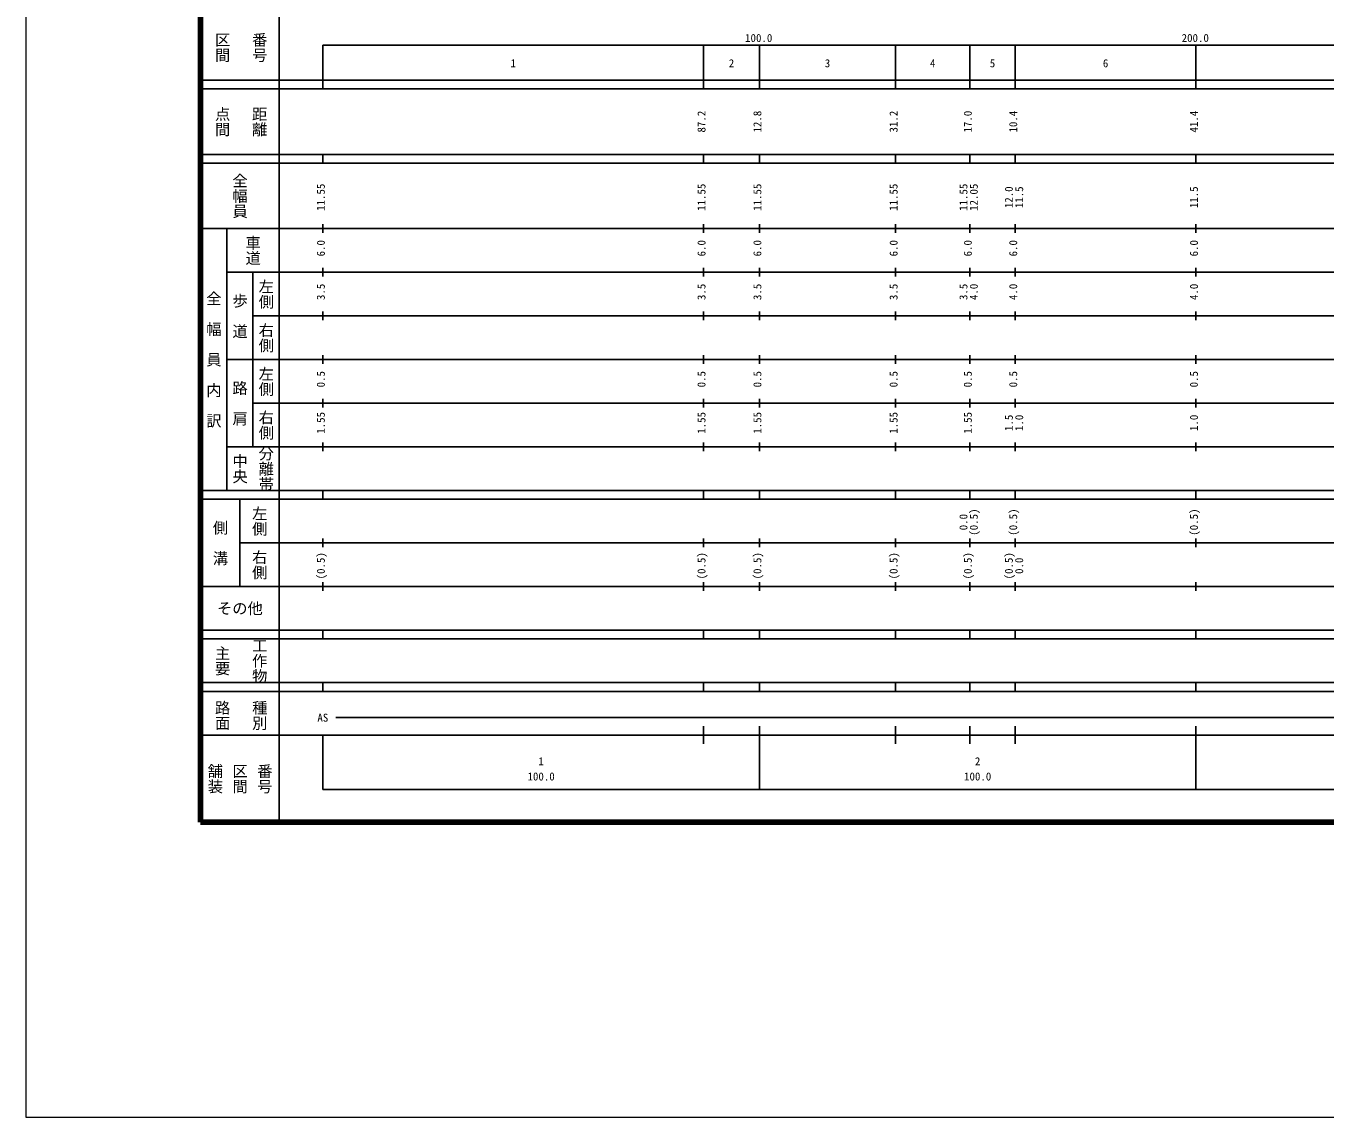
# Model space of a CAD drawing. Units: millimetres, scale not verified. Extents: x 0 to 700000, y -47500 to 447500.
# Drawn here: x 0 to 297565, y -47500 to 202409 of the extents above; entities that cross this region are included whole.
import ezdxf
from ezdxf.enums import TextEntityAlignment as Align

# ---------------------------------------------------------------- set-up
doc = ezdxf.new("R2010")
doc.units = ezdxf.units.MM
doc.header["$LTSCALE"] = 1000
for name, color, linetype, lineweight in [('M-TTL-BAND', 7, 'Continuous', 25), ('S-TTL', 7, 'Continuous', 25), ('作業レイヤ1', 7, 'Continuous', 13)]:
    doc.layers.add(name, color=color, linetype=linetype, lineweight=lineweight)
doc.styles.add('@ＭＳ ゴシック', font='')
doc.styles.add('ＭＳ ゴシック', font='')
doc.styles.get('@ＭＳ ゴシック').set_extended_font_data('@MS Gothic')
doc.styles.get('ＭＳ ゴシック').set_extended_font_data('MS Gothic')

msp = doc.modelspace()

# ---------------------------------------------------------------- linework, layer by layer
at = {"layer": 'M-TTL-BAND'}
for p, q in [((58000, 370000), (58000, 20000)), ((68000, 198000), (579000, 198000)), ((68000, 198000), (68000, 188000)), ((155200, 188000), (155200, 198000)), ((168000, 188000), (168000, 198000)), ((199200, 188000), (199200, 198000)), ((216200, 188000), (216200, 198000)), ((226600, 188000), (226600, 198000)), ((268000, 188000), (268000, 198000)), ((40000, 190000), (579000, 190000)), ((40000, 188000), (579000, 188000)), ((40000, 173000), (579000, 173000)), ((68000, 171000), (68000, 173000)), ((155200, 171000), (155200, 173000)), ((168000, 171000), (168000, 173000)), ((199200, 171000), (199200, 173000)), ((216200, 171000), (216200, 173000)), ((226600, 171000), (226600, 173000)), ((268000, 171000), (268000, 173000)), ((40000, 171000), (579000, 171000)), ((40000, 156000), (579000, 156000)), ((46000, 96000), (46000, 156000)), ((68000, 155000), (68000, 157000)), ((155200, 155000), (155200, 157000)), ((168000, 155000), (168000, 157000)), ((199200, 155000), (199200, 157000)), ((216200, 155000), (216200, 157000)), ((226600, 155000), (226600, 157000)), ((268000, 155000), (268000, 157000)), ((46000, 146000), (579000, 146000)), ((52000, 146000), (52000, 106000)), ((68000, 145000), (68000, 147000)), ((155200, 145000), (155200, 147000)), ((168000, 145000), (168000, 147000)), ((199200, 145000), (199200, 147000)), ((216200, 145000), (216200, 147000)), ((226600, 145000), (226600, 147000)), ((268000, 145000), (268000, 147000)), ((68000, 135000), (68000, 137000)), ((155200, 135000), (155200, 137000)), ((168000, 135000), (168000, 137000)), ((199200, 135000), (199200, 137000)), ((216200, 135000), (216200, 137000)), ((226600, 135000), (226600, 137000)), ((268000, 135000), (268000, 137000)), ((52000, 136000), (579000, 136000)), ((46000, 126000), (579000, 126000)), ((68000, 125000), (68000, 127000)), ((155200, 125000), (155200, 127000)), ((168000, 125000), (168000, 127000)), ((199200, 125000), (199200, 127000)), ((216200, 125000), (216200, 127000)), ((226600, 125000), (226600, 127000)), ((268000, 125000), (268000, 127000)), ((68000, 115000), (68000, 117000)), ((155200, 115000), (155200, 117000)), ((168000, 115000), (168000, 117000)), ((199200, 115000), (199200, 117000)), ((216200, 115000), (216200, 117000)), ((226600, 115000), (226600, 117000)), ((268000, 115000), (268000, 117000)), ((52000, 116000), (579000, 116000)), ((46000, 106000), (579000, 106000)), ((68000, 105000), (68000, 107000)), ((155200, 105000), (155200, 107000)), ((168000, 105000), (168000, 107000)), ((199200, 105000), (199200, 107000)), ((216200, 105000), (216200, 107000)), ((226600, 105000), (226600, 107000)), ((268000, 105000), (268000, 107000)), ((40000, 96000), (579000, 96000)), ((68000, 94000), (68000, 96000)), ((155200, 94000), (155200, 96000)), ((168000, 94000), (168000, 96000)), ((199200, 94000), (199200, 96000)), ((216200, 94000), (216200, 96000)), ((226600, 94000), (226600, 96000)), ((268000, 94000), (268000, 96000)), ((40000, 94000), (579000, 94000)), ((49000, 94000), (49000, 74000)), ((49000, 84000), (579000, 84000)), ((68000, 83000), (68000, 85000)), ((155200, 83000), (155200, 85000)), ((168000, 83000), (168000, 85000)), ((199200, 83000), (199200, 85000)), ((216200, 83000), (216200, 85000)), ((226600, 83000), (226600, 85000)), ((268000, 83000), (268000, 85000)), ((68000, 73000), (68000, 75000)), ((155200, 73000), (155200, 75000)), ((168000, 73000), (168000, 75000)), ((199200, 73000), (199200, 75000)), ((216200, 73000), (216200, 75000)), ((226600, 73000), (226600, 75000)), ((268000, 73000), (268000, 75000)), ((40000, 74000), (579000, 74000)), ((40000, 64000), (579000, 64000)), ((68000, 62000), (68000, 64000)), ((155200, 62000), (155200, 64000)), ((168000, 62000), (168000, 64000)), ((199200, 62000), (199200, 64000)), ((216200, 62000), (216200, 64000)), ((226600, 62000), (226600, 64000)), ((268000, 62000), (268000, 64000)), ((40000, 62000), (579000, 62000)), ((40000, 52000), (579000, 52000)), ((68000, 50000), (68000, 52000)), ((155200, 50000), (155200, 52000)), ((168000, 50000), (168000, 52000)), ((199200, 50000), (199200, 52000)), ((216200, 50000), (216200, 52000)), ((226600, 50000), (226600, 52000)), ((268000, 50000), (268000, 52000)), ((40000, 50000), (579000, 50000)), ((71000, 44000), (480500, 44000)), ((155200, 38000), (155200, 42000)), ((168000, 27500), (168000, 42000)), ((199200, 38000), (199200, 42000)), ((216200, 38000), (216200, 42000)), ((226600, 38000), (226600, 42000)), ((268000, 27500), (268000, 42000)), ((40000, 40000), (579000, 40000)), ((68000, 40000), (68000, 27500)), ((68000, 27500), (579000, 27500))]:
    msp.add_line(p, q, dxfattribs=at)
at = {"layer": 'S-TTL', "color": 2, "lineweight": 140}
for p, q in [((40000, 380000), (40000, 20000)), ((40000, 20000), (680000, 20000))]:
    msp.add_line(p, q, dxfattribs=at)
at = {"layer": '作業レイヤ1'}
msp.add_lwpolyline([(0, -47500), (700000, -47500), (700000, 447500), (0, 447500)], close=True, dxfattribs=at)

# ---------------------------------------------------------------- texts
at = {"layer": 'M-TTL-BAND', "style": '@ＭＳ ゴシック'}
for s, p in [('区間', (45000, 197500)), ('番号', (53500, 197500)), ('点間', (45000, 180500)), ('距離', (53500, 180500)), ('全幅員', (49000, 163500)), ('車道', (52000, 151000)), ('左側', (55000, 141000)), ('全\u3000幅\u3000員\u3000内\u3000訳', (43000, 126000)), ('歩\u3000道', (49000, 136000)), ('右側', (55000, 131000)), ('左側', (55000, 121000)), ('路\u3000肩', (49000, 116000)), ('右側', (55000, 111000)), ('中央', (49000, 101000)), ('分離帯', (55000, 101000)), ('左側', (53500, 89000)), ('側\u3000溝', (44500, 84000)), ('右側', (53500, 79000)), ('主要', (45000, 57000)), ('工作物', (53500, 57000)), ('路面', (45000, 44500)), ('種別', (53500, 44500)), ('舗装', (43333, 30000)), ('区間', (49000, 30000)), ('番号', (54667, 30000))]:
    msp.add_text(s, height=2566, rotation=270, dxfattribs=at).set_placement(p, align=Align.MIDDLE_CENTER)
at = {"layer": 'M-TTL-BAND', "style": 'ＭＳ ゴシック'}
for s, p in [('100.0', (167844, 198195)), ('200.0', (267844, 198195)), ('1', (111600, 192405)), ('2', (161600, 192405)), ('3', (183600, 192405)), ('4', (207700, 192405)), ('5', (221400, 192405)), ('6', (247300, 192405)), ('AS', (68000, 42500)), ('1', (118000, 32523)), ('2', (218000, 32523)), ('100.0', (118000, 29033)), ('100.0', (218000, 29033))]:
    msp.add_text(s, height=1833, dxfattribs=at).set_placement(p, align=Align.BOTTOM_CENTER)
for s, p in [('87.2', (156200, 180500)), ('12.8', (169000, 180500)), ('31.2', (200200, 180500)), ('17.0', (217200, 180500)), ('10.4', (227600, 180500)), ('41.4', (269000, 180500)), ('11.55', (69000, 163174)), ('11.55', (156200, 163174)), ('11.55', (169000, 163174)), ('11.55', (200200, 163174)), ('11.55', (216200, 163174)), ('12.05', (218570, 163174)), ('12.0', (226600, 163174)), ('11.5', (228970, 163174)), ('11.5', (269000, 163174)), ('6.0', (69000, 151500)), ('6.0', (156200, 151500)), ('6.0', (169000, 151500)), ('6.0', (200200, 151500)), ('6.0', (217200, 151500)), ('6.0', (227600, 151500)), ('6.0', (269000, 151500)), ('3.5', (69000, 141500)), ('3.5', (156200, 141500)), ('3.5', (169000, 141500)), ('3.5', (200200, 141500)), ('3.5', (216200, 141500)), ('4.0', (218570, 141500)), ('4.0', (227600, 141500)), ('4.0', (269000, 141500)), ('0.5', (69000, 121500)), ('0.5', (156200, 121500)), ('0.5', (169000, 121500)), ('0.5', (200200, 121500)), ('0.5', (217200, 121500)), ('0.5', (227600, 121500)), ('0.5', (269000, 121500)), ('1.55', (69000, 111500)), ('1.55', (156200, 111500)), ('1.55', (169000, 111500)), ('1.55', (200200, 111500)), ('1.55', (217200, 111500)), ('1.5', (226600, 111500)), ('1.0', (228970, 111500)), ('1.0', (269000, 111500)), ('0.0', (216200, 88764)), ('(0.5)', (218570, 88764)), ('(0.5)', (227600, 88764)), ('(0.5)', (269000, 88764)), ('(0.5)', (69000, 78764)), ('(0.5)', (156200, 78764)), ('(0.5)', (169000, 78764)), ('(0.5)', (200200, 78764)), ('(0.5)', (217200, 78764)), ('(0.5)', (226600, 78764)), ('0.0', (228970, 78764))]:
    msp.add_text(s, height=1833, rotation=90, dxfattribs=at).set_placement(p, align=Align.BOTTOM_CENTER)
msp.add_text('その他', height=2566, dxfattribs=at).set_placement((49000, 69000), align=Align.MIDDLE_CENTER)

doc.saveas('drawing.dxf')
